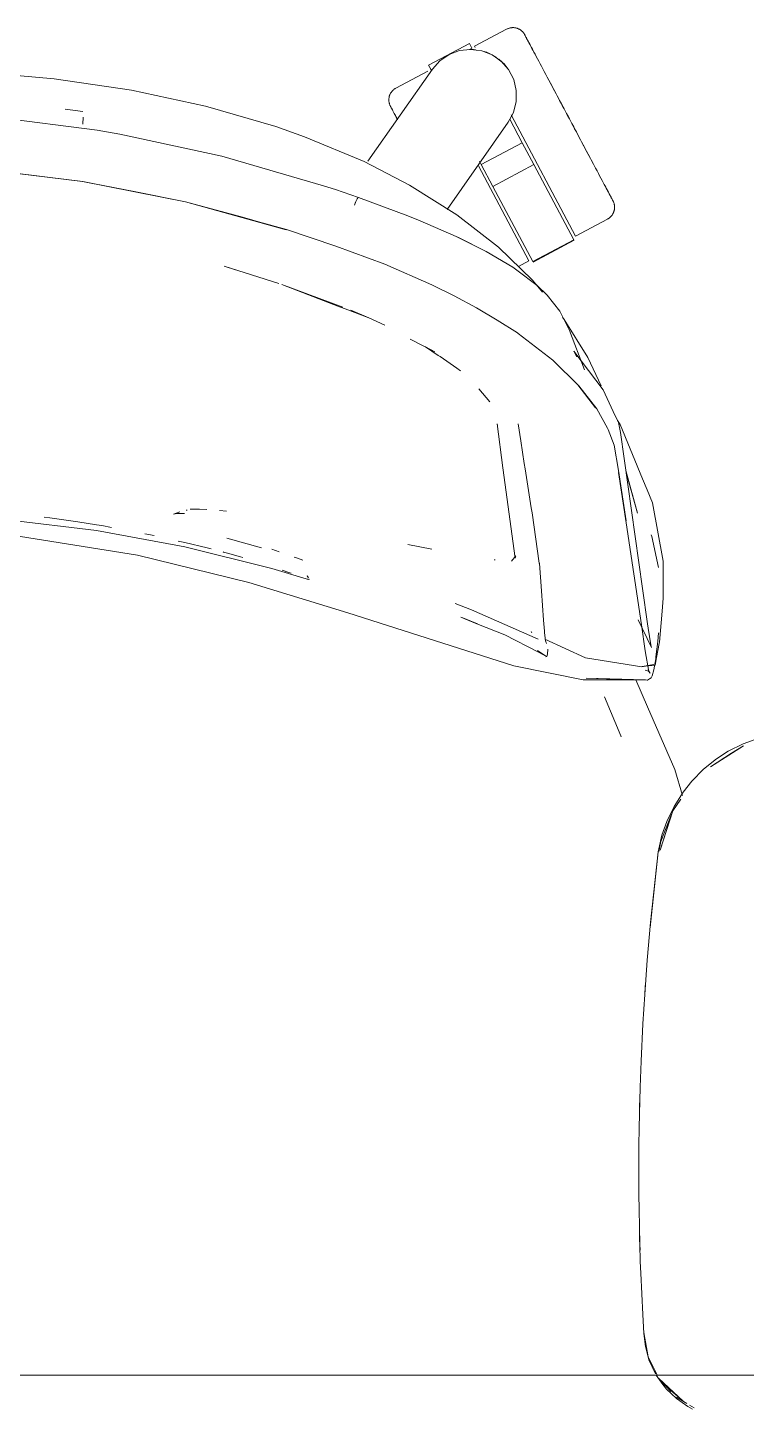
# Model space of a CAD drawing. Header units: millimetres. Extents: x 155927 to 317870, y -36033 to 97293.
# Drawn here: x 178364.9 to 178582.4, y 18497.2 to 18914.6 of the extents above; entities that cross this region are included whole.
import ezdxf

# ---------------------------------------------------------------- set-up
doc = ezdxf.new("R2010")
doc.units = ezdxf.units.MM
doc.header["$MEASUREMENT"] = 0
doc.layers.add('G-IMPT', color=8, linetype='CONTINUOUS', lineweight=9)
doc.layers.add('I-FURN', color=8, linetype='CONTINUOUS', lineweight=9)

msp = doc.modelspace()

# ---------------------------------------------------------------- linework, layer by layer
at = {"layer": 'G-IMPT'}
for p, q in [((178372.97, 18899.19), (178347.4, 18901.45)), ((178396.39, 18895.7), (178372.97, 18899.19)), ((178418.75, 18890.88), (178396.39, 18895.7)), ((178440, 18884.71), (178418.75, 18890.88)), ((178355.78, 18887.45), (178385.94, 18883.64)), ((178381.68, 18889.29), (178376.26, 18889.94)), ((178381.63, 18885.43), (178381.71, 18887.53)), ((178381.71, 18887.53), (178381.7, 18887.42)), ((178385.94, 18883.64), (178392.87, 18882.46)), ((178423.65, 18875.79), (178392.87, 18882.46)), ((178440, 18884.71), (178448.73, 18881.64)), ((178448.73, 18881.64), (178466.71, 18874.12)), ((178423.65, 18875.79), (178454.48, 18866.84)), ((178480.48, 18867.03), (178466.71, 18874.12)), ((178350.04, 18871.89), (178381.59, 18868.11)), ((178350.04, 18871.89), (178366.11, 18870.05)), ((178350.08, 18871.93), (178381.67, 18868.1)), ((178381.59, 18868.11), (178366.11, 18870.05)), ((178412.72, 18861.93), (178381.59, 18868.11)), ((178381.59, 18868.11), (178397.7, 18865.01)), ((178412.72, 18861.93), (178381.67, 18868.1)), ((178454.48, 18866.84), (178458.09, 18865.65)), ((178465.02, 18863.24), (178458.09, 18865.65)), ((178494.78, 18858.05), (178480.48, 18867.03)), ((178412.72, 18861.93), (178397.7, 18865.01)), ((178429.96, 18857.28), (178412.72, 18861.93)), ((178412.72, 18861.93), (178443.22, 18853.55)), ((178412.72, 18861.93), (178443.13, 18853.5)), ((178464.24, 18862.01), (178463.81, 18860.96)), ((178463.81, 18860.96), (178464.04, 18861.55)), ((178464.24, 18862.01), (178464.04, 18861.55)), ((178464.24, 18862.01), (178464.62, 18862.84)), ((178464.24, 18862.01), (178464.52, 18862.66)), ((178464.52, 18862.66), (178464.62, 18862.84)), ((178464.89, 18863.25), (178464.62, 18862.84)), ((178464.62, 18862.84), (178464.84, 18863.23)), ((178464.89, 18863.25), (178464.84, 18863.23)), ((178465.02, 18863.28), (178464.89, 18863.25)), ((178464.89, 18863.25), (178465.02, 18863.24)), ((178479.98, 18857.71), (178465.02, 18863.28)), ((178429.96, 18857.28), (178443.13, 18853.5)), ((178483.66, 18856.23), (178479.98, 18857.71)), ((178494.78, 18858.05), (178507.38, 18848.25)), ((178443.22, 18853.55), (178458.13, 18848.54)), ((178494.62, 18851.46), (178483.66, 18856.23)), ((178473.01, 18843.08), (178458.13, 18848.54)), ((178495.06, 18851.24), (178494.62, 18851.46)), ((178494.62, 18851.46), (178503.67, 18846.93)), ((178494.62, 18851.46), (178503.07, 18847.24)), ((178495.06, 18851.24), (178503.67, 18846.93)), ((178503.67, 18846.93), (178503.07, 18847.24)), ((178503.67, 18846.93), (178511.67, 18842.2)), ((178517.67, 18838.29), (178507.38, 18848.25)), ((178424.4, 18842.48), (178427.84, 18841.4)), ((178424.4, 18842.48), (178440.89, 18837.23)), ((178473.01, 18843.08), (178487.24, 18836.9)), ((178512.96, 18841.33), (178511.67, 18842.2)), ((178519.09, 18836.62), (178512.96, 18841.33)), ((178441.88, 18836.95), (178460.28, 18830.13)), ((178441.88, 18836.95), (178459.32, 18830.24)), ((178493.96, 18833.52), (178487.24, 18836.9)), ((178520.67, 18834.62), (178517.67, 18838.29)), ((178519.09, 18836.62), (178522.12, 18833.73)), ((178493.96, 18833.52), (178500.76, 18829.95)), ((178525.98, 18828.86), (178522.12, 18833.73)), ((178459.32, 18830.24), (178461.05, 18829.57)), ((178468.13, 18826.85), (178461.05, 18829.57)), ((178468.13, 18826.85), (178462.69, 18829.16)), ((178506.98, 18826.18), (178500.76, 18829.95)), ((178526.59, 18827.73), (178525.98, 18828.86)), ((178526.59, 18827.73), (178527.77, 18825.29)), ((178472.98, 18824.65), (178468.13, 18826.85)), ((178506.98, 18826.18), (178513.08, 18822.3)), ((178527.29, 18826.37), (178526.78, 18827.13)), ((178527.29, 18826.37), (178534.41, 18814.92)), ((178527.77, 18825.29), (178528.84, 18823.06)), ((178480.7, 18820.43), (178488.13, 18816.6)), ((178513.34, 18822.13), (178513.08, 18822.3)), ((178523.77, 18814.11), (178513.34, 18822.13)), ((178533.35, 18811.15), (178528.84, 18823.06)), ((178485.35, 18818.1), (178489.11, 18815.54)), ((178485.35, 18818.1), (178488.13, 18816.6)), ((178489.11, 18815.54), (178489.69, 18815.15)), ((178489.69, 18815.15), (178494.82, 18811.65)), ((178530.12, 18816.81), (178539.03, 18805.16)), ((178530.12, 18816.81), (178531.11, 18815.08)), ((178494.82, 18811.65), (178495.92, 18810.9)), ((178531.67, 18806.37), (178523.77, 18814.11)), ((178534.41, 18814.92), (178538.39, 18806.29)), ((178501.45, 18805.38), (178504.79, 18801.47)), ((178536.77, 18799.63), (178531.37, 18806.58)), ((178531.37, 18806.58), (178534.18, 18803.01)), ((178531.67, 18806.37), (178537.09, 18799.4)), ((178536.77, 18799.63), (178534.18, 18803.01)), ((178539.03, 18805.16), (178542.1, 18798.58)), ((178537.09, 18799.4), (178540.38, 18793.57)), ((178542.1, 18798.58), (178543.67, 18795.22)), ((178508.73, 18781.52), (178506.95, 18794.88)), ((178506.95, 18794.88), (178507.1, 18794.41)), ((178514.09, 18789.71), (178513.34, 18794.79)), ((178543.38, 18795.83), (178544.15, 18794.66)), ((178544.31, 18792.23), (178543.67, 18795.22)), ((178544.15, 18794.66), (178550.95, 18778.21)), ((178540.6, 18793.15), (178540.38, 18793.57)), ((178540.6, 18793.15), (178542.35, 18788.36)), ((178550.99, 18745.01), (178544.31, 18792.23)), ((178514.09, 18789.71), (178515.15, 18782.88)), ((178542.35, 18788.36), (178543.65, 18780.69)), ((178515.15, 18782.88), (178515.41, 18781.22)), ((178508.73, 18781.52), (178512.47, 18754.19)), ((178517.28, 18769.45), (178515.41, 18781.22)), ((178545.95, 18765.52), (178543.65, 18780.69)), ((178545.95, 18765.52), (178543.71, 18780.11)), ((178546.04, 18764.92), (178543.71, 18780.11)), ((178549.44, 18767.8), (178545.93, 18780.75)), ((178549.44, 18767.8), (178546.08, 18779.69)), ((178550.95, 18778.21), (178552.34, 18774.84)), ((178553.93, 18770.99), (178552.34, 18774.84)), ((178517.52, 18767.89), (178517.28, 18769.45)), ((178557.17, 18753.29), (178553.93, 18770.99)), ((178385.81, 18762.54), (178358.89, 18765.84)), ((178371.66, 18766.45), (178370, 18766.64)), ((178380.18, 18765.16), (178371.66, 18766.45)), ((178380.18, 18765.16), (178385.81, 18764.31)), ((178409.07, 18767.49), (178411.02, 18768.18)), ((178410.12, 18767.71), (178409.07, 18767.49)), ((178410.12, 18767.71), (178412.42, 18767.74)), ((178412.28, 18767.75), (178412.42, 18767.74)), ((178412.91, 18768.71), (178413.18, 18768.78)), ((178414.13, 18769.03), (178419.18, 18768.95)), ((178414.13, 18769.03), (178416.91, 18769.03)), ((178419.18, 18768.95), (178416.91, 18769.03)), ((178422.98, 18768.63), (178425.07, 18768.42)), ((178519.73, 18752.68), (178517.52, 18767.89)), ((178398.16, 18755.14), (178360.25, 18761.14)), ((178385.81, 18764.31), (178387.43, 18764.06)), ((178412.48, 18757.61), (178385.81, 18762.54)), ((178390.34, 18763.51), (178387.43, 18764.06)), ((178400.44, 18761.58), (178403.26, 18761.05)), ((178546.04, 18764.92), (178550.6, 18734.04)), ((178553.72, 18760.73), (178553.56, 18761.31)), ((178410.49, 18759.38), (178412.46, 18758.93)), ((178419.21, 18757.38), (178412.46, 18758.93)), ((178412.48, 18757.61), (178438.8, 18751.06)), ((178419.21, 18757.38), (178420.51, 18757.04)), ((178435.7, 18757.34), (178425.23, 18760.27)), ((178438.79, 18756.9), (178441, 18756.18)), ((178479.93, 18758.37), (178487.19, 18756.96)), ((178555.76, 18751.42), (178553.72, 18760.73)), ((178398.16, 18755.14), (178431.84, 18746.83)), ((178424.23, 18756.07), (178424.05, 18756.12)), ((178425.37, 18755.76), (178424.23, 18756.07)), ((178425.37, 18755.76), (178429.37, 18754.64)), ((178429.37, 18754.64), (178430.06, 18754.44)), ((178446.55, 18754.19), (178445.54, 18754.56)), ((178446.55, 18754.19), (178448.21, 18753.57)), ((178506.41, 18753.69), (178506.06, 18753.73)), ((178511.35, 18753.34), (178512.6, 18754.9)), ((178512.47, 18754.19), (178512.52, 18754.46)), ((178512.56, 18754.69), (178512.52, 18754.46)), ((178519.73, 18752.68), (178519.74, 18752.6)), ((178519.74, 18752.6), (178520.36, 18744.36)), ((178557.17, 18753.29), (178557.2, 18746.32)), ((178438.8, 18751.06), (178449.22, 18747.99)), ((178444, 18749.9), (178441.9, 18750.64)), ((178444, 18749.9), (178444.65, 18749.66)), ((178449.48, 18748.88), (178449.63, 18748.67)), ((178449.48, 18748.88), (178449.86, 18748.27)), ((178461.82, 18737.65), (178431.84, 18746.83)), ((178449.5, 18747.92), (178449.22, 18747.99)), ((178449.79, 18747.85), (178449.5, 18747.92)), ((178450.02, 18747.79), (178449.79, 18747.85)), ((178450.25, 18747.88), (178450.02, 18747.79)), ((178521, 18735.51), (178520.36, 18744.36)), ((178550.99, 18745.01), (178552.43, 18734.35)), ((178557.2, 18742.15), (178557.2, 18746.32)), ((178494.25, 18740.53), (178499.24, 18738.63)), ((178556.86, 18738.2), (178557.2, 18742.15)), ((178461.82, 18737.65), (178512.06, 18721.66)), ((178500.87, 18734.34), (178495.98, 18736.36)), ((178495.98, 18736.36), (178501.08, 18734.33)), ((178501.08, 18734.33), (178496.55, 18736.13)), ((178499.24, 18738.63), (178519.4, 18729.71)), ((178556.86, 18738.2), (178556.05, 18728.87)), ((178509.34, 18731.08), (178500.87, 18734.34)), ((178517.23, 18732.09), (178517.5, 18731.65)), ((178521, 18735.51), (178521.25, 18732.1)), ((178521.29, 18731.73), (178521.25, 18732.1)), ((178521.29, 18731.73), (178521.58, 18729.27)), ((178549.61, 18735.6), (178553.62, 18727.16)), ((178550.6, 18734.04), (178551.71, 18726.19)), ((178552.64, 18733.05), (178552.43, 18734.35)), ((178553.47, 18728.03), (178552.64, 18733.05)), ((178555.53, 18729.04), (178555.75, 18731.63)), ((178509.34, 18731.08), (178519.45, 18725.8)), ((178533.72, 18724.09), (178521.37, 18729.7)), ((178521.58, 18729.27), (178521.6, 18729.21)), ((178521.87, 18728.44), (178521.6, 18729.21)), ((178553.62, 18727.16), (178553.47, 18728.03)), ((178555.53, 18729.04), (178555.02, 18724.35)), ((178555.2, 18724.15), (178556.01, 18728.4)), ((178556.05, 18728.87), (178556.01, 18728.4)), ((178521.91, 18724.46), (178519.2, 18726.3)), ((178521.91, 18724.46), (178519.45, 18725.8)), ((178521.91, 18724.46), (178521.74, 18724.42)), ((178522.04, 18724.48), (178521.91, 18724.46)), ((178522.19, 18725.17), (178522.04, 18724.48)), ((178522.35, 18726.7), (178522.19, 18725.17)), ((178533.72, 18724.09), (178550.76, 18721.38)), ((178552.82, 18719.93), (178551.71, 18726.19)), ((178554.94, 18723.74), (178554.4, 18720.46)), ((178555.2, 18724.15), (178554.76, 18721.83)), ((178554.94, 18723.74), (178555.02, 18724.35)), ((178512.06, 18721.66), (178533.02, 18717.46)), ((178554.34, 18722.06), (178550.76, 18721.38)), ((178554.34, 18722.06), (178550.8, 18721.44)), ((178550.8, 18721.44), (178554.76, 18721.83)), ((178552.27, 18720.27), (178551.77, 18720.35)), ((178552.27, 18720.27), (178552.81, 18719.95)), ((178552.65, 18720.55), (178553.21, 18719.45)), ((178552.65, 18720.55), (178552.82, 18719.93)), ((178552.81, 18719.95), (178553.21, 18719.45)), ((178554.4, 18720.46), (178553.85, 18718.6)), ((178533.02, 18717.46), (178551.88, 18717.42)), ((178533.9, 18717.9), (178552.35, 18717.32)), ((178533.9, 18717.9), (178551.88, 18717.42)), ((178552.48, 18709.26), (178548.91, 18717.43)), ((178552.47, 18717.29), (178551.6, 18717.48)), ((178551.6, 18717.48), (178551.71, 18717.46)), ((178551.88, 18717.42), (178551.71, 18717.46)), ((178552.35, 18717.32), (178551.88, 18717.42)), ((178552.47, 18717.29), (178553.04, 18717.69)), ((178553.53, 18718.06), (178553.04, 18717.69)), ((178553.53, 18718.06), (178553.85, 18718.6)), ((178539.45, 18712.32), (178544.37, 18700.46)), ((178555.9, 18701.43), (178552.48, 18709.26)), ((178544.48, 18700.2), (178544.37, 18700.46)), ((178560.76, 18690.3), (178555.9, 18701.43)), ((178581.4, 18698.07), (178586.18, 18699.78)), ((178581.5, 18697.43), (178571.55, 18691.1)), ((178577.82, 18695.27), (178571.55, 18691.1)), ((178576.9, 18695.83), (178573.35, 18693.57)), ((178581.4, 18698.07), (178576.9, 18695.83)), ((178581.5, 18697.43), (178577.82, 18695.27)), ((178560.76, 18690.3), (178563.01, 18682.48)), ((178569.37, 18690.38), (178565.82, 18686.77)), ((178569.37, 18690.38), (178573.35, 18693.57)), ((178565.82, 18686.77), (178563.2, 18683.47)), ((178560.47, 18679.14), (178563.2, 18683.47)), ((178560.08, 18677.82), (178556.26, 18665.96)), ((178560.47, 18679.14), (178558.28, 18674.56)), ((178560.08, 18677.82), (178559.18, 18675.11)), ((178560.08, 18677.82), (178562.5, 18681.39)), ((178559.18, 18675.11), (178556.26, 18665.96)), ((178556.47, 18668.6), (178559.67, 18676.78)), ((178558.28, 18674.56), (178556.83, 18670.43)), ((178555.68, 18665.46), (178556.83, 18670.43)), ((178555.68, 18665.46), (178553.22, 18642.51)), ((178555.68, 18665.46), (178553.32, 18644.03)), ((178555.68, 18665.46), (178555.34, 18662.65)), ((178555.89, 18665.54), (178556.47, 18668.6)), ((178553.22, 18642.51), (178555.34, 18662.65)), ((178553.32, 18644.03), (178552.34, 18632.63)), ((178551.61, 18622.34), (178552.34, 18632.63)), ((178551.75, 18624.38), (178551.66, 18622.48)), ((178551.75, 18624.38), (178551.88, 18625.8)), ((178551.61, 18622.34), (178551.05, 18613.47)), ((178550.51, 18602.17), (178551.05, 18613.47)), ((178550.51, 18602.17), (178550.22, 18594.29)), ((178549.92, 18581.98), (178550.22, 18594.29)), ((178550.14, 18590.42), (178550.06, 18588.76)), ((178550.06, 18588.76), (178550.06, 18586.68)), ((178549.92, 18581.98), (178549.85, 18576.51)), ((178549.84, 18561.8), (178549.85, 18576.51)), ((178549.89, 18557.28), (178549.84, 18561.8)), ((178549.89, 18557.28), (178550.27, 18541.61)), ((178550.07, 18550.56), (178550.07, 18548.34)), ((178550.22, 18545.01), (178550.07, 18548.34)), ((178550.27, 18541.61), (178550.4, 18538.07)), ((178551.01, 18525.51), (178550.4, 18538.07)), ((178551.01, 18525.51), (178551.3, 18519.84)), ((178552.67, 18512.72), (178551.3, 18520.07)), ((178551.3, 18519.84), (178551.8, 18515.84)), ((178551.8, 18515.84), (178552.86, 18511.88)), ((178554.77, 18508.47), (178552.67, 18512.72)), ((178554.85, 18507.56), (178552.86, 18511.88)), ((178554.77, 18508.47), (178555.4, 18507.2)), ((178555.1, 18507.2), (178557.05, 18504.34)), ((178559.54, 18502.28), (178555.87, 18506.23)), ((178563.26, 18499.33), (178555.87, 18506.23)), ((178555.87, 18506.23), (178558.11, 18503.82)), ((178558.19, 18503.02), (178557.05, 18504.34)), ((178561.64, 18500.74), (178558.11, 18503.82)), ((178558.19, 18503.02), (178561.23, 18500.15)), ((178564.33, 18498.64), (178561.18, 18500.52)), ((178561.23, 18500.15), (178564.69, 18497.7)), ((178563.26, 18499.33), (178561.79, 18500.61)), ((178566.56, 18497.3), (178565.12, 18498.16)), ((178566.06, 18496.9), (178564.69, 18497.7))]:
    msp.add_line(p, q, dxfattribs=at)
at = {"layer": 'I-FURN'}
for p, q in [((178509.85, 18914.16), (178500.17, 18909.01)), ((178509.85, 18914.16), (178509.99, 18914.23)), ((178509.99, 18914.23), (178510.14, 18914.3)), ((178510.14, 18914.3), (178510.29, 18914.36)), ((178510.29, 18914.36), (178510.44, 18914.41)), ((178510.44, 18914.41), (178510.6, 18914.46)), ((178510.6, 18914.46), (178510.75, 18914.5)), ((178510.75, 18914.5), (178510.91, 18914.54)), ((178510.91, 18914.54), (178511.07, 18914.57)), ((178511.07, 18914.57), (178511.23, 18914.59)), ((178511.23, 18914.59), (178511.39, 18914.61)), ((178511.39, 18914.61), (178511.55, 18914.62)), ((178511.55, 18914.62), (178511.71, 18914.63)), ((178511.71, 18914.63), (178511.87, 18914.63)), ((178511.87, 18914.63), (178512.03, 18914.62)), ((178512.03, 18914.62), (178512.19, 18914.6)), ((178512.19, 18914.6), (178512.35, 18914.58)), ((178512.35, 18914.58), (178512.51, 18914.55)), ((178512.51, 18914.55), (178512.67, 18914.52)), ((178512.67, 18914.52), (178512.82, 18914.48)), ((178512.82, 18914.48), (178512.98, 18914.43)), ((178512.98, 18914.43), (178513.13, 18914.38)), ((178513.13, 18914.38), (178513.28, 18914.32)), ((178513.28, 18914.32), (178513.43, 18914.26)), ((178513.43, 18914.26), (178513.57, 18914.19)), ((178513.57, 18914.19), (178513.72, 18914.11)), ((178513.72, 18914.11), (178513.85, 18914.03)), ((178513.85, 18914.03), (178513.99, 18913.94)), ((178513.99, 18913.94), (178514.12, 18913.85)), ((178514.12, 18913.85), (178514.25, 18913.75)), ((178514.25, 18913.75), (178514.37, 18913.65)), ((178514.37, 18913.65), (178514.49, 18913.54)), ((178514.49, 18913.54), (178514.61, 18913.43)), ((178514.61, 18913.43), (178514.72, 18913.31)), ((178514.72, 18913.31), (178514.83, 18913.19)), ((178514.83, 18913.19), (178514.93, 18913.07)), ((178514.93, 18913.07), (178515.02, 18912.94)), ((178515.02, 18912.94), (178515.12, 18912.8)), ((178515.12, 18912.8), (178515.2, 18912.67)), ((178515.2, 18912.67), (178515.28, 18912.53)), ((178515.28, 18912.53), (178515.3, 18912.49)), ((178515.3, 18912.49), (178515.31, 18912.47)), ((178515.3, 18912.48), (178515.3, 18912.49)), ((178515.33, 18912.44), (178515.3, 18912.48)), ((178515.31, 18912.47), (178515.34, 18912.41)), ((178515.37, 18912.36), (178515.33, 18912.44)), ((178515.34, 18912.41), (178515.4, 18912.31)), ((178515.44, 18912.24), (178515.37, 18912.36)), ((178515.4, 18912.31), (178515.47, 18912.17)), ((178515.52, 18912.08), (178515.44, 18912.24)), ((178515.47, 18912.17), (178515.57, 18911.99)), ((178515.63, 18911.87), (178515.52, 18912.08)), ((178515.57, 18911.99), (178515.68, 18911.77)), ((178515.76, 18911.63), (178515.63, 18911.87)), ((178515.68, 18911.77), (178515.82, 18911.51)), ((178515.9, 18911.35), (178515.76, 18911.63)), ((178515.82, 18911.51), (178515.98, 18911.21)), ((178516.07, 18911.04), (178515.9, 18911.35)), ((178515.98, 18911.21), (178516.16, 18910.88)), ((178498.6, 18909.82), (178486.24, 18903.24)), ((178492.44, 18906.49), (178495.61, 18907.67)), ((178495.61, 18907.67), (178498.96, 18908.05)), ((178498.59, 18908.02), (178499.34, 18908.42)), ((178498.6, 18909.82), (178499.34, 18908.42)), ((178498.96, 18908.05), (178502.3, 18907.62)), ((178499.34, 18908.42), (178499.3, 18908.51)), ((178500.37, 18908.63), (178500.17, 18909.01)), ((178502.3, 18907.62), (178505.45, 18906.41)), ((178516.26, 18910.68), (178516.07, 18911.04)), ((178516.16, 18910.88), (178516.36, 18910.5)), ((178516.47, 18910.29), (178516.26, 18910.68)), ((178516.36, 18910.5), (178516.57, 18910.09)), ((178516.7, 18909.86), (178516.47, 18910.29)), ((178516.57, 18910.09), (178516.81, 18909.65)), ((178516.95, 18909.39), (178516.7, 18909.86)), ((178516.81, 18909.65), (178517.07, 18909.17)), ((178517.21, 18908.89), (178516.95, 18909.39)), ((178517.07, 18909.17), (178517.34, 18908.65)), ((178517.5, 18908.36), (178517.21, 18908.89)), ((178517.34, 18908.65), (178517.64, 18908.1)), ((178517.8, 18907.79), (178517.5, 18908.36)), ((178517.64, 18908.1), (178517.95, 18907.51)), ((178518.12, 18907.19), (178517.8, 18907.79)), ((178518.46, 18906.55), (178518.12, 18907.19)), ((178486.98, 18901.85), (178486.24, 18903.24)), ((178487.4, 18902.09), (178489.65, 18904.6)), ((178489.65, 18904.6), (178492.44, 18906.49)), ((178505.45, 18906.41), (178508.21, 18904.47)), ((178509.07, 18903.63), (178506.29, 18905.93)), ((178508.21, 18904.47), (178510.43, 18901.93)), ((178510.23, 18902.21), (178509.07, 18903.63)), ((178518.81, 18905.89), (178518.46, 18906.55)), ((178519.18, 18905.19), (178518.81, 18905.89)), ((178519.56, 18904.47), (178519.18, 18905.19)), ((178519.96, 18903.72), (178519.56, 18904.47)), ((178520.38, 18902.95), (178519.96, 18903.72)), ((178520.8, 18902.15), (178520.38, 18902.95)), ((178467.89, 18874.22), (178487.4, 18902.09)), ((178486.04, 18901.49), (178476.35, 18896.34)), ((178486.94, 18901.94), (178486.98, 18901.85)), ((178510.43, 18901.93), (178511.98, 18898.93)), ((178511.98, 18898.93), (178512.76, 18895.65)), ((178521.24, 18901.32), (178520.8, 18902.15)), ((178521.69, 18900.47), (178521.24, 18901.32)), ((178522.15, 18899.61), (178521.69, 18900.47)), ((178522.62, 18898.72), (178522.15, 18899.61)), ((178523.11, 18897.81), (178522.62, 18898.72)), ((178474.52, 18894.32), (178474.58, 18894.47)), ((178474.58, 18894.47), (178474.65, 18894.62)), ((178474.65, 18894.62), (178474.73, 18894.76)), ((178474.73, 18894.76), (178474.81, 18894.9)), ((178474.81, 18894.9), (178474.9, 18895.03)), ((178474.9, 18895.03), (178474.99, 18895.16)), ((178474.99, 18895.16), (178475.09, 18895.29)), ((178475.09, 18895.29), (178475.19, 18895.42)), ((178475.19, 18895.42), (178475.3, 18895.54)), ((178475.3, 18895.54), (178475.41, 18895.65)), ((178475.41, 18895.65), (178475.53, 18895.76)), ((178475.53, 18895.76), (178475.65, 18895.87)), ((178475.65, 18895.87), (178475.78, 18895.97)), ((178475.78, 18895.97), (178475.9, 18896.07)), ((178475.9, 18896.07), (178476.04, 18896.16)), ((178476.04, 18896.16), (178476.17, 18896.24)), ((178476.17, 18896.24), (178476.31, 18896.32)), ((178476.31, 18896.32), (178476.35, 18896.34)), ((178512.76, 18895.65), (178512.74, 18892.28)), ((178522.84, 18898.3), (178523.33, 18897.39)), ((178523.6, 18896.89), (178523.11, 18897.81)), ((178523.33, 18897.39), (178523.82, 18896.46)), ((178524.09, 18895.95), (178523.6, 18896.89)), ((178523.82, 18896.46), (178524.33, 18895.52)), ((178524.6, 18895), (178524.09, 18895.95)), ((178524.33, 18895.52), (178524.84, 18894.56)), ((178525.11, 18894.04), (178524.6, 18895)), ((178524.84, 18894.56), (178525.35, 18893.59)), ((178474.21, 18892.75), (178474.22, 18892.91)), ((178474.22, 18892.59), (178474.21, 18892.75)), ((178474.22, 18893.07), (178474.24, 18893.23)), ((178474.22, 18892.91), (178474.22, 18893.07)), ((178474.23, 18892.43), (178474.22, 18892.59)), ((178474.25, 18892.27), (178474.23, 18892.43)), ((178474.24, 18893.23), (178474.26, 18893.39)), ((178474.27, 18892.11), (178474.25, 18892.27)), ((178474.26, 18893.39), (178474.29, 18893.55)), ((178474.3, 18891.95), (178474.27, 18892.11)), ((178474.29, 18893.55), (178474.32, 18893.71)), ((178474.34, 18891.79), (178474.3, 18891.95)), ((178474.32, 18893.71), (178474.36, 18893.87)), ((178474.38, 18891.64), (178474.34, 18891.79)), ((178474.36, 18893.87), (178474.41, 18894.02)), ((178474.43, 18891.48), (178474.38, 18891.64)), ((178474.41, 18894.02), (178474.46, 18894.17)), ((178474.49, 18891.33), (178474.43, 18891.48)), ((178474.46, 18894.17), (178474.52, 18894.32)), ((178474.55, 18891.18), (178474.49, 18891.33)), ((178474.61, 18891.04), (178474.55, 18891.18)), ((178474.69, 18890.89), (178474.61, 18891.04)), ((178474.71, 18890.85), (178474.69, 18890.89)), ((178474.69, 18890.89), (178474.69, 18890.89)), ((178474.69, 18890.89), (178474.7, 18890.87)), ((178474.7, 18890.87), (178474.73, 18890.81)), ((178474.75, 18890.76), (178474.71, 18890.85)), ((178474.73, 18890.81), (178474.78, 18890.71)), ((178474.82, 18890.64), (178474.75, 18890.76)), ((178474.78, 18890.71), (178474.86, 18890.57)), ((178474.91, 18890.48), (178474.82, 18890.64)), ((178474.86, 18890.57), (178474.95, 18890.39)), ((178475.01, 18890.28), (178474.91, 18890.48)), ((178474.95, 18890.39), (178475.07, 18890.17)), ((178475.14, 18890.04), (178475.01, 18890.28)), ((178512.74, 18892.28), (178511.91, 18889.01)), ((178525.63, 18893.06), (178525.11, 18894.04)), ((178525.35, 18893.59), (178525.87, 18892.61)), ((178526.15, 18892.08), (178525.63, 18893.06)), ((178525.87, 18892.61), (178526.4, 18891.62)), ((178526.68, 18891.09), (178526.15, 18892.08)), ((178526.4, 18891.62), (178526.92, 18890.63)), ((178527.21, 18890.09), (178526.68, 18891.09)), ((178526.92, 18890.63), (178527.46, 18889.63)), ((178475.07, 18890.17), (178475.21, 18889.91)), ((178475.29, 18889.76), (178475.14, 18890.04)), ((178475.21, 18889.91), (178475.36, 18889.62)), ((178475.46, 18889.44), (178475.29, 18889.76)), ((178475.36, 18889.62), (178475.54, 18889.28)), ((178475.65, 18889.09), (178475.46, 18889.44)), ((178475.54, 18889.28), (178475.74, 18888.91)), ((178475.86, 18888.69), (178475.65, 18889.09)), ((178475.74, 18888.91), (178475.96, 18888.5)), ((178476.08, 18888.26), (178475.86, 18888.69)), ((178475.96, 18888.5), (178476.2, 18888.05)), ((178476.33, 18887.8), (178476.08, 18888.26)), ((178476.2, 18888.05), (178476.45, 18887.57)), ((178476.6, 18887.3), (178476.33, 18887.8)), ((178476.45, 18887.57), (178476.73, 18887.05)), ((178476.88, 18886.76), (178476.6, 18887.3)), ((178511.91, 18889.01), (178510.33, 18886.03)), ((178510.79, 18886.9), (178514.54, 18879.84)), ((178530.68, 18851.61), (178511.22, 18888.22)), ((178527.74, 18889.09), (178527.21, 18890.09)), ((178527.46, 18889.63), (178527.99, 18888.63)), ((178528.28, 18888.09), (178527.74, 18889.09)), ((178527.99, 18888.63), (178528.52, 18887.62)), ((178528.81, 18887.08), (178528.28, 18888.09)), ((178528.52, 18887.62), (178529.06, 18886.62)), ((178529.35, 18886.08), (178528.81, 18887.08)), ((178529.06, 18886.62), (178529.59, 18885.61)), ((178510.33, 18886.03), (178491.82, 18859.6)), ((178529.88, 18885.07), (178529.35, 18886.08)), ((178529.59, 18885.61), (178530.12, 18884.61)), ((178530.41, 18884.07), (178529.88, 18885.07)), ((178530.12, 18884.61), (178530.65, 18883.62)), ((178530.94, 18883.08), (178530.41, 18884.07)), ((178530.65, 18883.62), (178531.18, 18882.62)), ((178531.46, 18882.09), (178530.94, 18883.08)), ((178531.18, 18882.62), (178531.7, 18881.64)), ((178531.98, 18881.11), (178531.46, 18882.09)), ((178514.54, 18879.84), (178502.18, 18873.27)), ((178514.54, 18879.84), (178518.07, 18873.2)), ((178531.7, 18881.64), (178532.22, 18880.67)), ((178532.5, 18880.14), (178531.98, 18881.11)), ((178532.22, 18880.67), (178532.73, 18879.7)), ((178533.01, 18879.19), (178532.5, 18880.14)), ((178532.73, 18879.7), (178533.24, 18878.75)), ((178533.51, 18878.24), (178533.01, 18879.19)), ((178533.24, 18878.75), (178533.74, 18877.81)), ((178534, 18877.31), (178533.51, 18878.24)), ((178533.74, 18877.81), (178534.23, 18876.89)), ((178502.18, 18873.27), (178501.67, 18874.22)), ((178534.49, 18876.4), (178534, 18877.31)), ((178534.23, 18876.89), (178534.71, 18875.99)), ((178534.97, 18875.5), (178534.49, 18876.4)), ((178534.71, 18875.99), (178535.18, 18875.1)), ((178535.43, 18874.63), (178534.97, 18875.5)), ((178535.18, 18875.1), (178535.64, 18874.23)), ((178535.89, 18873.77), (178535.43, 18874.63)), ((178535.64, 18874.23), (178536.09, 18873.38)), ((178536.33, 18872.94), (178535.89, 18873.77)), ((178516.55, 18844.1), (178501.3, 18872.8)), ((178505.71, 18866.63), (178502.18, 18873.27)), ((178518.07, 18873.2), (178505.71, 18866.63)), ((178518.07, 18873.2), (178530.15, 18850.49)), ((178536.76, 18872.12), (178536.33, 18872.94)), ((178537.18, 18871.34), (178536.76, 18872.12)), ((178537.59, 18870.57), (178537.18, 18871.34)), ((178537.98, 18869.84), (178537.59, 18870.57)), ((178538.36, 18869.13), (178537.98, 18869.84)), ((178517.78, 18843.92), (178505.71, 18866.63)), ((178538.72, 18868.45), (178538.36, 18869.13)), ((178539.06, 18867.81), (178538.72, 18868.45)), ((178539.39, 18867.19), (178539.06, 18867.81)), ((178539.7, 18866.61), (178539.39, 18867.19)), ((178539.53, 18866.92), (178539.84, 18866.35)), ((178539.99, 18866.05), (178539.7, 18866.61)), ((178539.84, 18866.35), (178540.12, 18865.81)), ((178540.27, 18865.54), (178539.99, 18866.05)), ((178540.12, 18865.81), (178540.39, 18865.31)), ((178540.52, 18865.06), (178540.27, 18865.54)), ((178540.39, 18865.31), (178540.63, 18864.85)), ((178540.76, 18864.61), (178540.52, 18865.06)), ((178540.63, 18864.85), (178540.86, 18864.42)), ((178540.98, 18864.2), (178540.76, 18864.61)), ((178540.86, 18864.42), (178541.07, 18864.02)), ((178541.18, 18863.83), (178540.98, 18864.2)), ((178541.07, 18864.02), (178541.26, 18863.67)), ((178541.35, 18863.49), (178541.18, 18863.83)), ((178541.26, 18863.67), (178541.43, 18863.35)), ((178541.51, 18863.19), (178541.35, 18863.49)), ((178541.43, 18863.35), (178541.58, 18863.07)), ((178541.65, 18862.94), (178541.51, 18863.19)), ((178541.58, 18863.07), (178541.71, 18862.83)), ((178541.77, 18862.72), (178541.65, 18862.94)), ((178541.71, 18862.83), (178541.81, 18862.63)), ((178541.86, 18862.54), (178541.77, 18862.72)), ((178541.81, 18862.63), (178541.9, 18862.47)), ((178541.94, 18862.4), (178541.86, 18862.54)), ((178541.9, 18862.47), (178541.96, 18862.34)), ((178541.99, 18862.3), (178541.94, 18862.4)), ((178541.96, 18862.34), (178542.01, 18862.26)), ((178542.02, 18862.23), (178541.99, 18862.3)), ((178542.01, 18862.26), (178542.03, 18862.22)), ((178542.03, 18862.21), (178542.02, 18862.23)), ((178542.03, 18862.22), (178542.03, 18862.21)), ((178542.03, 18862.21), (178542.11, 18862.07)), ((178542.11, 18862.07), (178542.17, 18861.92)), ((178542.17, 18861.92), (178542.23, 18861.78)), ((178542.23, 18861.78), (178542.29, 18861.62)), ((178542.29, 18861.62), (178542.34, 18861.47)), ((178542.34, 18861.47), (178542.38, 18861.31)), ((178542.38, 18861.31), (178542.42, 18861.16)), ((178542.42, 18861.16), (178542.45, 18861)), ((178540.54, 18856.86), (178540.4, 18856.78)), ((178540.68, 18856.95), (178540.54, 18856.86)), ((178540.81, 18857.04), (178540.68, 18856.95)), ((178540.94, 18857.14), (178540.81, 18857.04)), ((178541.07, 18857.24), (178540.94, 18857.14)), ((178541.19, 18857.34), (178541.07, 18857.24)), ((178541.31, 18857.46), (178541.19, 18857.34)), ((178541.42, 18857.57), (178541.31, 18857.46)), ((178541.53, 18857.69), (178541.42, 18857.57)), ((178541.63, 18857.82), (178541.53, 18857.69)), ((178541.73, 18857.94), (178541.63, 18857.82)), ((178541.82, 18858.08), (178541.73, 18857.94)), ((178541.91, 18858.21), (178541.82, 18858.08)), ((178541.99, 18858.35), (178541.91, 18858.21)), ((178542.07, 18858.49), (178541.99, 18858.35)), ((178542.14, 18858.64), (178542.07, 18858.49)), ((178542.2, 18858.79), (178542.14, 18858.64)), ((178542.26, 18858.94), (178542.2, 18858.79)), ((178542.31, 18859.09), (178542.26, 18858.94)), ((178542.36, 18859.24), (178542.31, 18859.09)), ((178542.4, 18859.4), (178542.36, 18859.24)), ((178542.43, 18859.56), (178542.4, 18859.4)), ((178542.46, 18859.72), (178542.43, 18859.56)), ((178542.45, 18861), (178542.47, 18860.84)), ((178542.48, 18859.87), (178542.46, 18859.72)), ((178542.47, 18860.84), (178542.49, 18860.68)), ((178542.49, 18860.04), (178542.48, 18859.87)), ((178542.49, 18860.68), (178542.5, 18860.52)), ((178542.5, 18860.2), (178542.49, 18860.04)), ((178542.5, 18860.52), (178542.5, 18860.36)), ((178542.5, 18860.36), (178542.5, 18860.2)), ((178530.68, 18851.61), (178540.37, 18856.76)), ((178540.4, 18856.78), (178540.37, 18856.76)), ((178530.15, 18850.49), (178517.78, 18843.92)), ((178517.88, 18843.75), (178530.24, 18850.32)), ((178513.4, 18842.42), (178516.55, 18844.1)), ((178960.49, 18507.2), (177560.49, 18507.2)), ((177560.49, 18507.2), (178960.49, 18507.2))]:
    msp.add_line(p, q, dxfattribs=at)
for points in [[(178498.59, 18908.02), (178498.82, 18908.03), (178499.36, 18908.03), (178500.02, 18907.99), (178500.4, 18907.95)], [(178507.5, 18905.08), (178507.92, 18904.75), (178508.35, 18904.41), (178508.73, 18903.99)]]:
    msp.add_open_spline(points, degree=3, dxfattribs=at)
msp.add_open_spline([(178503, 18907.42), (178503.47, 18907.28), (178504.1, 18907.06), (178504.74, 18906.76), (178504.89, 18906.69)], degree=3, knots=[-0.6, -0.6, -0.6, -0.6, -0.5, -0.4680239, -0.4680239, -0.4680239, -0.4680239], dxfattribs=at)

doc.saveas('drawing.dxf')
